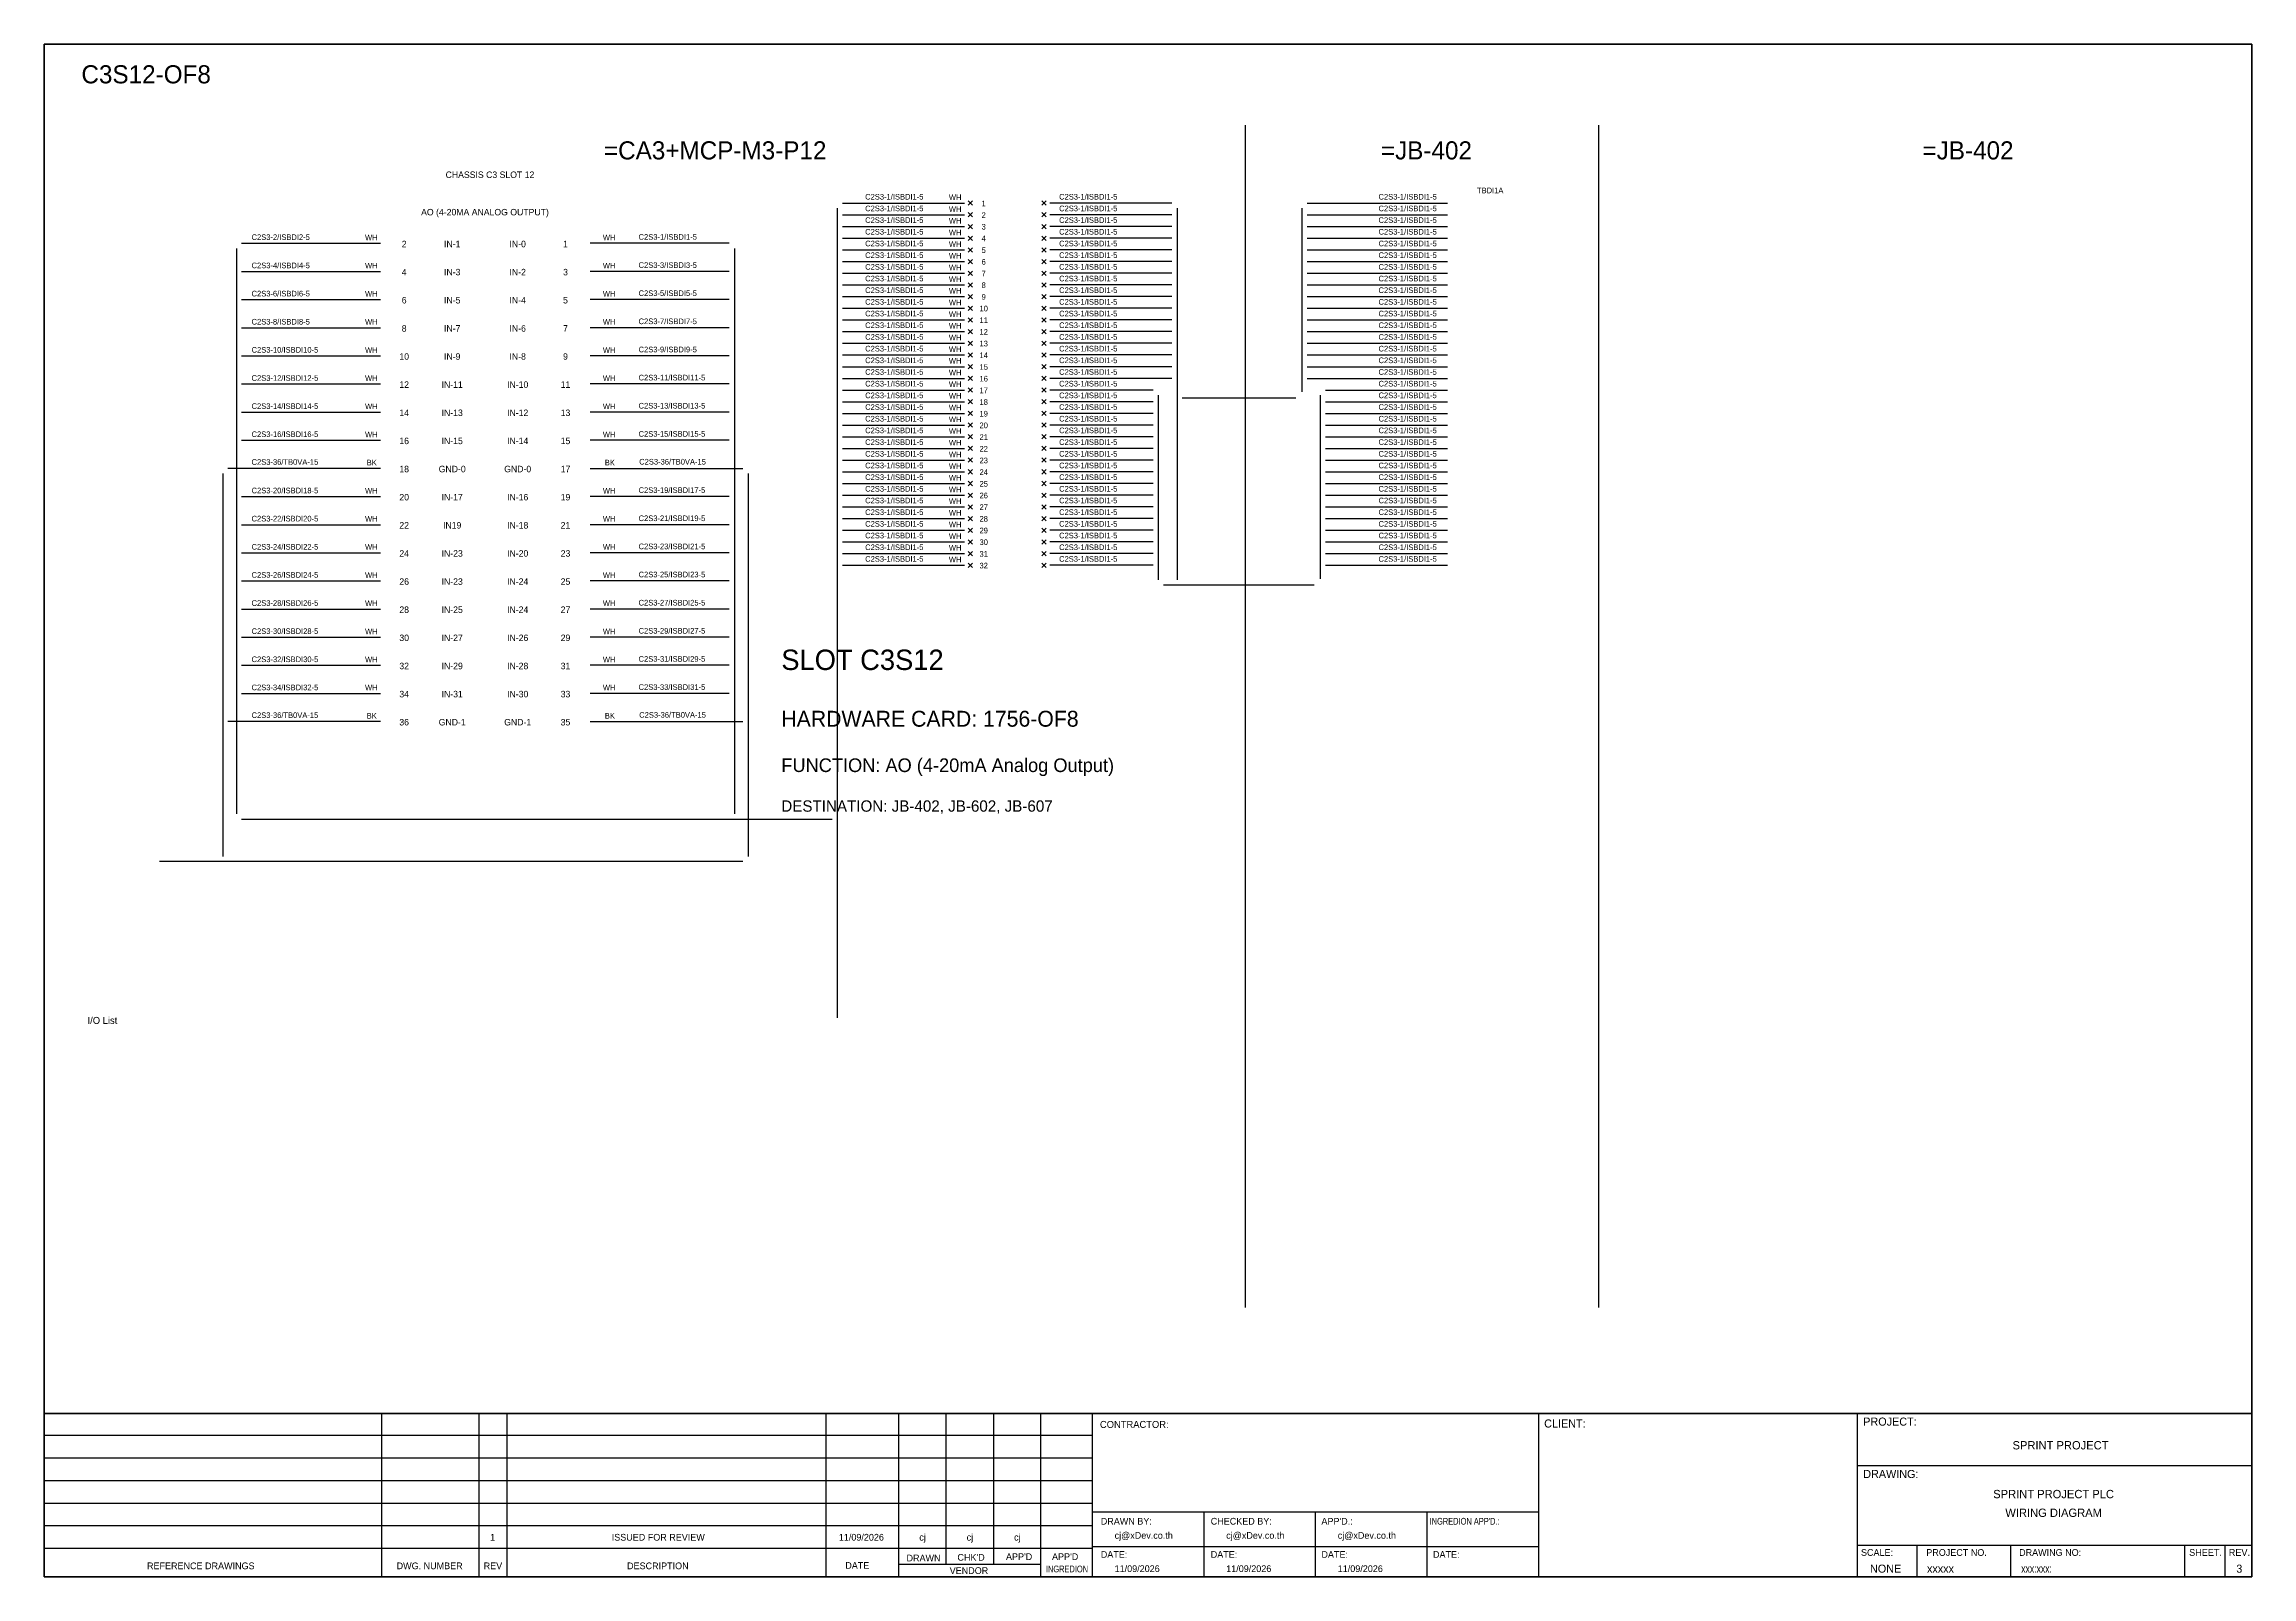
# Model space of a CAD drawing. Header units: metres. Extents: x 0 to 20667, y -39055 to 2704.
# Drawn here: x 0 to 3893, y -18025 to -15321 of the extents above; entities that cross this region are included whole.
import ezdxf
from ezdxf.enums import TextEntityAlignment as Align

# ---------------------------------------------------------------- set-up
doc = ezdxf.new("R2010")
doc.units = ezdxf.units.M

msp = doc.modelspace()

# ---------------------------------------------------------------- linework, layer by layer
at = {"color": 1, "ltscale": 25.4}
for p, q in [((1637.2, -15597.8), (1629.6, -15605.4)), ((1629.6, -15597.8), (1637.2, -15605.4)), ((1759.3, -15597.8), (1767, -15605.4)), ((1767, -15597.8), (1759.3, -15605.4)), ((1637.2, -15618.4), (1629.6, -15626)), ((1629.6, -15618.4), (1637.2, -15626)), ((1637.2, -15639), (1629.6, -15646.7)), ((1629.6, -15639), (1637.2, -15646.7)), ((1759.3, -15618.4), (1767, -15626)), ((1767, -15618.4), (1759.3, -15626)), ((1759.3, -15639), (1767, -15646.7)), ((1767, -15639), (1759.3, -15646.7)), ((1637.2, -15659.6), (1629.6, -15667.3)), ((1629.6, -15659.6), (1637.2, -15667.3)), ((1637.2, -15680.2), (1629.6, -15687.9)), ((1629.6, -15680.2), (1637.2, -15687.9)), ((1759.3, -15659.6), (1767, -15667.3)), ((1767, -15659.6), (1759.3, -15667.3)), ((1759.3, -15680.2), (1767, -15687.9)), ((1767, -15680.2), (1759.3, -15687.9)), ((1637.2, -15700.8), (1629.6, -15708.5)), ((1629.6, -15700.8), (1637.2, -15708.5)), ((1637.2, -15721.4), (1629.6, -15729.1)), ((1629.6, -15721.4), (1637.2, -15729.1)), ((1759.3, -15700.8), (1767, -15708.5)), ((1767, -15700.8), (1759.3, -15708.5)), ((1759.3, -15721.4), (1767, -15729.1)), ((1767, -15721.4), (1759.3, -15729.1)), ((1637.2, -15742), (1629.6, -15749.7)), ((1629.6, -15742), (1637.2, -15749.7)), ((1637.2, -15762.7), (1629.6, -15770.3)), ((1629.6, -15762.7), (1637.2, -15770.3)), ((1759.3, -15742), (1767, -15749.7)), ((1767, -15742), (1759.3, -15749.7)), ((1759.3, -15762.7), (1767, -15770.3)), ((1767, -15762.7), (1759.3, -15770.3)), ((1637.2, -15783.3), (1629.6, -15790.9)), ((1629.6, -15783.3), (1637.2, -15790.9)), ((1637.2, -15803.9), (1629.6, -15811.5)), ((1629.6, -15803.9), (1637.2, -15811.5)), ((1759.3, -15783.3), (1767, -15790.9)), ((1767, -15783.3), (1759.3, -15790.9)), ((1759.3, -15803.9), (1767, -15811.5)), ((1767, -15803.9), (1759.3, -15811.5)), ((1637.2, -15824.5), (1629.6, -15832.2)), ((1629.6, -15824.5), (1637.2, -15832.2)), ((1637.2, -15845.1), (1629.6, -15852.8)), ((1629.6, -15845.1), (1637.2, -15852.8)), ((1759.3, -15824.5), (1767, -15832.2)), ((1767, -15824.5), (1759.3, -15832.2)), ((1759.3, -15845.1), (1767, -15852.8)), ((1767, -15845.1), (1759.3, -15852.8)), ((1637.2, -15865.7), (1629.6, -15873.4)), ((1629.6, -15865.7), (1637.2, -15873.4)), ((1759.3, -15865.7), (1767, -15873.4)), ((1767, -15865.7), (1759.3, -15873.4)), ((1637.2, -15886.3), (1629.6, -15894)), ((1629.6, -15886.3), (1637.2, -15894)), ((1637.2, -15906.9), (1629.6, -15914.6)), ((1629.6, -15906.9), (1637.2, -15914.6)), ((1759.3, -15886.3), (1767, -15894)), ((1767, -15886.3), (1759.3, -15894)), ((1759.3, -15906.9), (1767, -15914.6)), ((1767, -15906.9), (1759.3, -15914.6)), ((1637.2, -15927.5), (1629.6, -15935.2)), ((1629.6, -15927.5), (1637.2, -15935.2)), ((1637.2, -15948.2), (1629.6, -15955.8)), ((1629.6, -15948.2), (1637.2, -15955.8)), ((1759.3, -15927.5), (1767, -15935.2)), ((1767, -15927.5), (1759.3, -15935.2)), ((1759.3, -15948.2), (1767, -15955.8)), ((1767, -15948.2), (1759.3, -15955.8)), ((1637.2, -15968.8), (1629.6, -15976.4)), ((1629.6, -15968.8), (1637.2, -15976.4)), ((1637.2, -15989.4), (1629.6, -15997.1)), ((1629.6, -15989.4), (1637.2, -15997.1)), ((1759.3, -15968.8), (1767, -15976.4)), ((1767, -15968.8), (1759.3, -15976.4)), ((1759.3, -15989.4), (1767, -15997.1)), ((1767, -15989.4), (1759.3, -15997.1)), ((1637.2, -16010), (1629.6, -16017.7)), ((1629.6, -16010), (1637.2, -16017.7)), ((1637.2, -16030.6), (1629.6, -16038.3)), ((1629.6, -16030.6), (1637.2, -16038.3)), ((1759.3, -16010), (1767, -16017.7)), ((1767, -16010), (1759.3, -16017.7)), ((1759.3, -16030.6), (1767, -16038.3)), ((1767, -16030.6), (1759.3, -16038.3)), ((1637.2, -16051.2), (1629.6, -16058.9)), ((1629.6, -16051.2), (1637.2, -16058.9)), ((1637.2, -16071.8), (1629.6, -16079.5)), ((1629.6, -16071.8), (1637.2, -16079.5)), ((1759.3, -16051.2), (1767, -16058.9)), ((1767, -16051.2), (1759.3, -16058.9)), ((1759.3, -16071.8), (1767, -16079.5)), ((1767, -16071.8), (1759.3, -16079.5)), ((1637.2, -16092.4), (1629.6, -16100.1)), ((1629.6, -16092.4), (1637.2, -16100.1)), ((1637.2, -16113.1), (1629.6, -16120.7)), ((1629.6, -16113.1), (1637.2, -16120.7)), ((1759.3, -16092.4), (1767, -16100.1)), ((1767, -16092.4), (1759.3, -16100.1)), ((1759.3, -16113.1), (1767, -16120.7)), ((1767, -16113.1), (1759.3, -16120.7)), ((1637.2, -16133.7), (1629.6, -16141.3)), ((1629.6, -16133.7), (1637.2, -16141.3)), ((1637.2, -16154.3), (1629.6, -16161.9)), ((1629.6, -16154.3), (1637.2, -16161.9)), ((1759.3, -16133.7), (1767, -16141.3)), ((1767, -16133.7), (1759.3, -16141.3)), ((1759.3, -16154.3), (1767, -16161.9)), ((1767, -16154.3), (1759.3, -16161.9)), ((1637.2, -16174.9), (1629.6, -16182.6)), ((1629.6, -16174.9), (1637.2, -16182.6)), ((1637.2, -16195.5), (1629.6, -16203.2)), ((1629.6, -16195.5), (1637.2, -16203.2)), ((1759.3, -16174.9), (1767, -16182.6)), ((1767, -16174.9), (1759.3, -16182.6)), ((1759.3, -16195.5), (1767, -16203.2)), ((1767, -16195.5), (1759.3, -16203.2)), ((1637.2, -16216.1), (1629.6, -16223.8)), ((1629.6, -16216.1), (1637.2, -16223.8)), ((1759.3, -16216.1), (1767, -16223.8)), ((1767, -16216.1), (1759.3, -16223.8)), ((1637.2, -16236.7), (1629.6, -16244.4)), ((1629.6, -16236.7), (1637.2, -16244.4)), ((1759.3, -16236.7), (1767, -16244.4)), ((1767, -16236.7), (1759.3, -16244.4))]:
    msp.add_line(p, q, dxfattribs=at)
at = {"color": 4}
for p, q in [((3302.3, -17969.2), (3302.3, -18025.3)), ((3467.6, -17969.2), (3467.6, -18025.3))]:
    msp.add_line(p, q, dxfattribs=at)
at = {"color": 4, "ltscale": 0.5}
for p, q in [((3774.7, -17969.2), (3774.7, -18025.3)), ((3774.7, -17969.2), (3774.7, -18025.3)), ((3845.9, -17969.2), (3845.9, -18025.3)), ((3845.9, -17969.2), (3845.9, -18025.3))]:
    msp.add_line(p, q, dxfattribs=at)
at = {"layer": 'GT_1', "color": 4}
for p, q in [((595.4, -18025.3), (595.4, -17737.1)), ((767.3, -18025.3), (767.3, -17737.1)), ((816.4, -18025.3), (816.4, -17737.1)), ((1379.1, -18025.3), (1379.1, -17737.1)), ((1507.4, -18025.3), (1507.4, -17737.1)), ((1591, -18003.5), (1591, -17737.1)), ((1674.5, -18003.5), (1674.5, -17737.1)), ((1757.8, -18025.3), (1757.8, -17737.1)), ((1848.8, -18025.3), (1848.8, -17737.1)), ((2635.8, -18025.3), (2635.8, -17737.1)), ((3198.1, -18025.3), (3198.1, -17737.1)), ((3198.1, -18025.3), (3198.1, -17737.1)), ((3198.1, -18025.3), (3198.1, -17737.1)), ((1848.8, -17776), (0, -17776)), ((1848.8, -17815.8), (0, -17815.8)), ((1848.8, -17855.7), (0, -17855.7)), ((1848.8, -17895.6), (0, -17895.6)), ((1848.8, -17935.5), (0, -17935.5)), ((2635.8, -17911), (1848.8, -17911)), ((2045.6, -18025.3), (2045.6, -17911)), ((2242.3, -18025.3), (2242.3, -17911)), ((2439.1, -18025.3), (2439.1, -17911)), ((1848.7, -17975.5), (0, -17975.5)), ((2635.8, -17972.4), (1848.8, -17972.4)), ((3198.1, -17969.2), (3893.3, -17969.2)), ((1757.8, -18003.5), (1507.4, -18003.5))]:
    msp.add_line(p, q, dxfattribs=at)
at = {"layer": 'HELPPOINT', "color": 4, "lineweight": 35}
for p, q in [((0, -18025.3), (0, -15321.1)), ((0, -15321.1), (3893.3, -15321.1)), ((0, -18025.3), (0, -15321.1)), ((0, -15321.1), (3893.3, -15321.1)), ((3893.3, -15321.1), (3893.3, -18025.3)), ((3893.3, -15321.1), (3893.3, -18025.3)), ((3893.3, -18025.3), (0, -18025.3)), ((3893.3, -18025.3), (0, -18025.3))]:
    msp.add_line(p, q, dxfattribs=at)
at = {"layer": 'HELPPOINT', "color": 4}
for p, q in [((3198.1, -17828.7), (3893.3, -17828.7)), ((3198.1, -17828.7), (3893.3, -17828.7)), ((3198.1, -17969.2), (3893.3, -17969.2))]:
    msp.add_line(p, q, dxfattribs=at)
at = {"layer": 'IE-WIRE', "color": 4, "ltscale": 25.4}
for p, q in [((1398.6, -15610.7), (1398.6, -17039.1)), ((1407.7, -15601.6), (1623.1, -15601.6)), ((1988.8, -15601.6), (1773.4, -15601.6)), ((1997.9, -15610.7), (1997.9, -16266.3)), ((2218, -15610.7), (2218, -15934.7)), ((2227.2, -15601.6), (2474.9, -15601.6)), ((2227.2, -15601.6), (2474.9, -15601.6)), ((1407.7, -15622.2), (1623.1, -15622.2)), ((1407.7, -15642.8), (1623.1, -15642.8)), ((1988.8, -15622.2), (1773.4, -15622.2)), ((1988.8, -15642.8), (1773.4, -15642.8)), ((2227.2, -15622.2), (2474.9, -15622.2)), ((2227.2, -15622.2), (2474.9, -15622.2)), ((2227.2, -15642.8), (2474.9, -15642.8)), ((2227.2, -15642.8), (2474.9, -15642.8)), ((339, -15681.7), (339, -16679.1)), ((348.1, -15672.5), (593.4, -15672.5)), ((1208.1, -15672.5), (962.9, -15672.5)), ((1217.3, -15681.7), (1217.3, -16679.1)), ((1407.7, -15663.4), (1623.1, -15663.4)), ((1407.7, -15684), (1623.1, -15684)), ((1988.8, -15663.4), (1773.4, -15663.4)), ((1988.8, -15684), (1773.4, -15684)), ((2227.2, -15663.4), (2474.9, -15663.4)), ((2227.2, -15663.4), (2474.9, -15663.4)), ((2227.2, -15684), (2474.9, -15684)), ((2227.2, -15684), (2474.9, -15684)), ((348.1, -15722.2), (593.4, -15722.2)), ((1208.1, -15722.2), (962.9, -15722.2)), ((1407.7, -15704.7), (1623.1, -15704.7)), ((1407.7, -15725.3), (1623.1, -15725.3)), ((1988.8, -15704.7), (1773.4, -15704.7)), ((1988.8, -15725.3), (1773.4, -15725.3)), ((2227.2, -15704.7), (2474.9, -15704.7)), ((2227.2, -15704.7), (2474.9, -15704.7)), ((2227.2, -15725.3), (2474.9, -15725.3)), ((2227.2, -15725.3), (2474.9, -15725.3)), ((1407.7, -15745.9), (1623.1, -15745.9)), ((1407.7, -15766.5), (1623.1, -15766.5)), ((1988.8, -15745.9), (1773.4, -15745.9)), ((1988.8, -15766.5), (1773.4, -15766.5)), ((2227.2, -15745.9), (2474.9, -15745.9)), ((2227.2, -15745.9), (2474.9, -15745.9)), ((2227.2, -15766.5), (2474.9, -15766.5)), ((2227.2, -15766.5), (2474.9, -15766.5)), ((348.1, -15771.8), (593.4, -15771.8)), ((1208.1, -15771.8), (962.9, -15771.8)), ((1407.7, -15787.1), (1623.1, -15787.1)), ((1988.8, -15787.1), (1773.4, -15787.1)), ((2227.2, -15787.1), (2474.9, -15787.1)), ((2227.2, -15787.1), (2474.9, -15787.1)), ((348.1, -15821.4), (593.4, -15821.4)), ((1208.1, -15821.4), (962.9, -15821.4)), ((1407.7, -15807.7), (1623.1, -15807.7)), ((1407.7, -15828.3), (1623.1, -15828.3)), ((1988.8, -15807.7), (1773.4, -15807.7)), ((1988.8, -15828.3), (1773.4, -15828.3)), ((2227.2, -15807.7), (2474.9, -15807.7)), ((2227.2, -15807.7), (2474.9, -15807.7)), ((2227.2, -15828.3), (2474.9, -15828.3)), ((2227.2, -15828.3), (2474.9, -15828.3)), ((348.1, -15871.1), (593.4, -15871.1)), ((1208.1, -15871.1), (962.9, -15871.1)), ((1407.7, -15848.9), (1623.1, -15848.9)), ((1407.7, -15869.5), (1623.1, -15869.5)), ((1988.8, -15848.9), (1773.4, -15848.9)), ((1988.8, -15869.5), (1773.4, -15869.5)), ((2227.2, -15848.9), (2474.9, -15848.9)), ((2227.2, -15848.9), (2474.9, -15848.9)), ((2227.2, -15869.5), (2474.9, -15869.5)), ((2227.2, -15869.5), (2474.9, -15869.5)), ((348.1, -15920.7), (593.4, -15920.7)), ((1208.1, -15920.7), (962.9, -15920.7)), ((1407.7, -15890.2), (1623.1, -15890.2)), ((1407.7, -15910.8), (1623.1, -15910.8)), ((1988.8, -15890.2), (1773.4, -15890.2)), ((1988.8, -15910.8), (1773.4, -15910.8)), ((2227.2, -15890.2), (2474.9, -15890.2)), ((2227.2, -15890.2), (2474.9, -15890.2)), ((2227.2, -15910.8), (2474.9, -15910.8)), ((2227.2, -15910.8), (2474.9, -15910.8)), ((1407.7, -15931.4), (1623.1, -15931.4)), ((1407.7, -15952), (1623.1, -15952)), ((1955.7, -15931.4), (1773.4, -15931.4)), ((1955.7, -15952), (1773.4, -15952)), ((1964.8, -15940.5), (1964.8, -16266.3)), ((2250.4, -15940.5), (2250.4, -16264.5)), ((2259.5, -15931.4), (2474.9, -15931.4)), ((2259.5, -15931.4), (2474.9, -15931.4)), ((2259.5, -15952), (2474.9, -15952)), ((2259.5, -15952), (2474.9, -15952)), ((348.1, -15970.3), (593.4, -15970.3)), ((1208.1, -15970.3), (962.9, -15970.3)), ((1407.7, -15972.6), (1623.1, -15972.6)), ((1407.7, -15993.2), (1623.1, -15993.2)), ((1955.7, -15972.6), (1773.4, -15972.6)), ((1955.7, -15993.2), (1773.4, -15993.2)), ((2259.5, -15972.6), (2474.9, -15972.6)), ((2259.5, -15972.6), (2474.9, -15972.6)), ((2259.5, -15993.2), (2474.9, -15993.2)), ((2259.5, -15993.2), (2474.9, -15993.2)), ((348.1, -16020), (593.4, -16020)), ((1208.1, -16020), (962.9, -16020)), ((1407.7, -16013.8), (1623.1, -16013.8)), ((1407.7, -16034.4), (1623.1, -16034.4)), ((1955.7, -16013.8), (1773.4, -16013.8)), ((1955.7, -16034.4), (1773.4, -16034.4)), ((2259.5, -16013.8), (2474.9, -16013.8)), ((2259.5, -16013.8), (2474.9, -16013.8)), ((2259.5, -16034.4), (2474.9, -16034.4)), ((2259.5, -16034.4), (2474.9, -16034.4)), ((1407.7, -16055.1), (1623.1, -16055.1)), ((1407.7, -16075.7), (1623.1, -16075.7)), ((1955.7, -16055.1), (1773.4, -16055.1)), ((1955.7, -16075.7), (1773.4, -16075.7)), ((2259.5, -16055.1), (2474.9, -16055.1)), ((2259.5, -16055.1), (2474.9, -16055.1)), ((2259.5, -16075.7), (2474.9, -16075.7)), ((2259.5, -16075.7), (2474.9, -16075.7)), ((1407.7, -16096.3), (1623.1, -16096.3)), ((1407.7, -16116.9), (1623.1, -16116.9)), ((1955.7, -16096.3), (1773.4, -16096.3)), ((1955.7, -16116.9), (1773.4, -16116.9)), ((2259.5, -16096.3), (2474.9, -16096.3)), ((2259.5, -16096.3), (2474.9, -16096.3)), ((2259.5, -16116.9), (2474.9, -16116.9)), ((2259.5, -16116.9), (2474.9, -16116.9)), ((348.1, -16119.2), (593.4, -16119.2)), ((1208.1, -16119.2), (962.9, -16119.2)), ((1407.7, -16137.5), (1623.1, -16137.5)), ((1955.7, -16137.5), (1773.4, -16137.5)), ((2259.5, -16137.5), (2474.9, -16137.5)), ((2259.5, -16137.5), (2474.9, -16137.5)), ((348.1, -16168.9), (593.4, -16168.9)), ((1208.1, -16168.9), (962.9, -16168.9)), ((1407.7, -16158.1), (1623.1, -16158.1)), ((1407.7, -16178.7), (1623.1, -16178.7)), ((1955.7, -16158.1), (1773.4, -16158.1)), ((1955.7, -16178.7), (1773.4, -16178.7)), ((2259.5, -16158.1), (2474.9, -16158.1)), ((2259.5, -16158.1), (2474.9, -16158.1)), ((2259.5, -16178.7), (2474.9, -16178.7)), ((2259.5, -16178.7), (2474.9, -16178.7)), ((348.1, -16218.5), (593.4, -16218.5)), ((1208.1, -16218.5), (962.9, -16218.5)), ((1407.7, -16199.3), (1623.1, -16199.3)), ((1407.7, -16219.9), (1623.1, -16219.9)), ((1955.7, -16199.3), (1773.4, -16199.3)), ((1955.7, -16219.9), (1773.4, -16219.9)), ((2259.5, -16199.3), (2474.9, -16199.3)), ((2259.5, -16199.3), (2474.9, -16199.3)), ((2259.5, -16219.9), (2474.9, -16219.9)), ((2259.5, -16219.9), (2474.9, -16219.9)), ((348.1, -16268.1), (593.4, -16268.1)), ((1208.1, -16268.1), (962.9, -16268.1)), ((1407.7, -16240.6), (1623.1, -16240.6)), ((1955.7, -16240.6), (1773.4, -16240.6)), ((2259.5, -16240.6), (2474.9, -16240.6)), ((2259.5, -16240.6), (2474.9, -16240.6)), ((348.1, -16317.8), (593.4, -16317.8)), ((1208.1, -16317.8), (962.9, -16317.8)), ((348.1, -16367.4), (593.4, -16367.4)), ((1208.1, -16367.4), (962.9, -16367.4)), ((348.1, -16417), (593.4, -16417)), ((1208.1, -16417), (962.9, -16417)), ((348.1, -16466.7), (593.4, -16466.7)), ((1208.1, -16466.7), (962.9, -16466.7))]:
    msp.add_line(p, q, dxfattribs=at)
at = {"layer": 'IE-WIRE', "color": 4}
for p, q in [((2006.9, -15945.4), (2207.3, -15945.4)), ((1973.8, -16275.2), (2239.6, -16275.2)), ((348.1, -16688.3), (1389.4, -16688.3))]:
    msp.add_line(p, q, dxfattribs=at)
at = {"layer": 'IE-WIRE', "color": 7, "ltscale": 25.4}
for p, q in [((314.9, -16078.7), (314.9, -16754.4)), ((593.4, -16069.6), (324, -16069.6)), ((962.9, -16069.6), (1232.3, -16069.6)), ((1241.4, -16078.7), (1241.4, -16754.4)), ((593.4, -16516.3), (324, -16516.3)), ((962.9, -16516.3), (1232.3, -16516.3)), ((1232.4, -16763.3), (203.4, -16763.3))]:
    msp.add_line(p, q, dxfattribs=at)
at = {"layer": 'MEMBER', "color": 4, "lineweight": 35}
msp.add_line((0, -17737.1), (3893.3, -17737.1), dxfattribs=at)
msp.add_line((0, -17737.1), (3893.3, -17737.1), dxfattribs=at)
at = {"layer": 'MEMBER', "color": 4}
for p, q in [((3198.1, -17828.7), (3893.3, -17828.7)), ((3198.1, -17828.7), (3893.3, -17828.7)), ((3198.1, -17969.2), (3893.3, -17969.2)), ((3198.1, -17969.2), (3893.3, -17969.2))]:
    msp.add_line(p, q, dxfattribs=at)
at = {"layer": 'x01001-FrameArea'}
for p, q in [((2118.2, -15463.8), (2118.2, -17550.3)), ((2741.3, -15463.8), (2741.3, -17550.3))]:
    msp.add_line(p, q, dxfattribs=at)

# ---------------------------------------------------------------- texts
at = {"color": 2}
for s, height, p in [('C3S12-OF8', 32, (65.7, -15390.3)), ('SLOT C3S12', 36, (1300, -16425.3))]:
    msp.add_text(s, height=height, dxfattribs=at).set_placement(p)
for s, height, p in [('=CA3+MCP-M3-P12', 32, (1183.4, -15508.5)), ('=JB-402', 32, (2437.7, -15508.5)), ('=JB-402', 32, (3392.8, -15508.5)), ('CHASSIS C3 SLOT 12', 11.441, (786.2, -15551.5)), ('AO (4-20MA ANALOG OUTPUT)', 11.441, (777.4, -15617.5)), ('2', 11.4, (634.9, -15673.7)), ('IN-1', 11.44, (719.6, -15673.7)), ('IN-0', 11.44, (835.1, -15673.7)), ('1', 11.4, (919.4, -15673.7)), ('4', 11.4, (634.9, -15723.3)), ('IN-3', 11.44, (719.6, -15723.3)), ('IN-2', 11.44, (835.1, -15723.3)), ('3', 11.4, (919.4, -15723.3)), ('6', 11.4, (634.9, -15772.9)), ('IN-5', 11.44, (719.6, -15772.9)), ('IN-4', 11.44, (835.1, -15772.9)), ('5', 11.4, (919.4, -15772.9)), ('8', 11.4, (634.9, -15822.6)), ('IN-7', 11.44, (719.6, -15822.6)), ('IN-6', 11.44, (835.1, -15822.6)), ('7', 11.4, (919.4, -15822.6)), ('10', 11.44, (634.9, -15872.2)), ('IN-9', 11.44, (719.6, -15872.2)), ('IN-8', 11.44, (835.1, -15872.2)), ('9', 11.4, (919.4, -15872.2)), ('12', 11.44, (634.9, -15921.8)), ('IN-11', 11.44, (719.6, -15921.8)), ('IN-10', 11.44, (835.1, -15921.8)), ('11', 11.44, (919.4, -15921.8)), ('14', 11.44, (634.9, -15971.5)), ('IN-13', 11.44, (719.6, -15971.5)), ('IN-12', 11.44, (835.1, -15971.5)), ('13', 11.44, (919.4, -15971.5)), ('16', 11.44, (634.9, -16021.1)), ('IN-15', 11.44, (719.6, -16021.1)), ('IN-14', 11.44, (835.1, -16021.1)), ('15', 11.44, (919.4, -16021.1)), ('18', 11.44, (634.9, -16070.7)), ('GND-0', 11.44, (719.6, -16070.7)), ('GND-0', 11.44, (835.1, -16070.7)), ('17', 11.44, (919.4, -16070.7)), ('20', 11.44, (634.9, -16120.4)), ('IN-17', 11.44, (719.6, -16120.4)), ('IN-16', 11.44, (835.1, -16120.4)), ('19', 11.44, (919.4, -16120.4)), ('22', 11.44, (634.9, -16170)), ('IN19', 11.44, (719.6, -16170)), ('IN-18', 11.44, (835.1, -16170)), ('21', 11.44, (919.4, -16170)), ('24', 11.44, (634.9, -16219.6)), ('IN-23', 11.44, (719.6, -16219.6)), ('IN-20', 11.44, (835.1, -16219.6)), ('23', 11.44, (919.4, -16219.6)), ('26', 11.44, (634.9, -16269.3)), ('IN-23', 11.44, (719.6, -16269.3)), ('IN-24', 11.44, (835.1, -16269.3)), ('25', 11.44, (919.4, -16269.3)), ('28', 11.44, (634.9, -16318.9)), ('IN-25', 11.44, (719.6, -16318.9)), ('IN-24', 11.44, (835.1, -16318.9)), ('27', 11.44, (919.4, -16318.9)), ('30', 11.44, (634.9, -16368.5)), ('IN-27', 11.44, (719.6, -16368.5)), ('IN-26', 11.44, (835.1, -16368.5)), ('29', 11.44, (919.4, -16368.5)), ('32', 11.44, (634.9, -16418.2)), ('IN-29', 11.44, (719.6, -16418.2)), ('IN-28', 11.44, (835.1, -16418.2)), ('31', 11.44, (919.4, -16418.2)), ('34', 11.44, (634.9, -16467.8)), ('IN-31', 11.44, (719.6, -16467.8)), ('IN-30', 11.44, (835.1, -16467.8)), ('33', 11.44, (919.4, -16467.8)), ('36', 11.44, (634.9, -16517.4)), ('GND-1', 11.44, (719.6, -16517.4)), ('GND-1', 11.44, (835.1, -16517.4)), ('35', 11.44, (919.4, -16517.4))]:
    msp.add_text(s, height=height, dxfattribs=at).set_placement(p, align=Align.MIDDLE_CENTER)
at = {"color": 4}
for s, height, p in [('C2S3-1/ISBDI1-5', 9.949, (1447.9, -15595.3)), ('C2S3-1/ISBDI1-5', 9.949, (1447.9, -15615.9)), ('WH', 9.95, (1595.5, -15596.3)), ('WH', 9.95, (1595.5, -15617)), ('C2S3-1/ISBDI1-5', 9.949, (1789.9, -15595.3)), ('C2S3-1/ISBDI1-5', 9.949, (1789.9, -15615.9)), ('C2S3-1/ISBDI1-5', 9.949, (2353.2, -15595.3)), ('C2S3-1/ISBDI1-5', 9.949, (2353.2, -15615.9)), ('C2S3-1/ISBDI1-5', 9.949, (1447.9, -15636.5)), ('C2S3-1/ISBDI1-5', 9.949, (1447.9, -15657.1)), ('WH', 9.95, (1595.5, -15637.6)), ('WH', 9.95, (1595.5, -15658.2)), ('C2S3-1/ISBDI1-5', 9.949, (1789.9, -15636.5)), ('C2S3-1/ISBDI1-5', 9.949, (1789.9, -15657.1)), ('C2S3-1/ISBDI1-5', 9.949, (2353.2, -15636.5)), ('C2S3-1/ISBDI1-5', 9.949, (2353.2, -15657.1)), ('C2S3-2/ISBDI2-5', 9.949, (365.8, -15666.6)), ('WH', 9.95, (565.9, -15667.3)), ('WH', 9.95, (985.3, -15667.3)), ('C2S3-1/ISBDI1-5', 9.949, (1048.3, -15666.2)), ('C2S3-1/ISBDI1-5', 9.949, (1447.9, -15677.8)), ('C2S3-1/ISBDI1-5', 9.949, (1447.9, -15698.4)), ('WH', 9.95, (1595.5, -15678.8)), ('WH', 9.95, (1595.5, -15699.4)), ('C2S3-1/ISBDI1-5', 9.949, (1789.9, -15677.8)), ('C2S3-1/ISBDI1-5', 9.949, (1789.9, -15698.4)), ('C2S3-1/ISBDI1-5', 9.949, (2353.2, -15677.8)), ('C2S3-1/ISBDI1-5', 9.949, (2353.2, -15698.4)), ('C2S3-4/ISBDI4-5', 9.949, (365.8, -15716.5)), ('WH', 9.95, (565.9, -15716.9)), ('WH', 9.95, (985.3, -15716.9)), ('C2S3-3/ISBDI3-5', 9.949, (1048.3, -15715.9)), ('C2S3-1/ISBDI1-5', 9.949, (1447.9, -15719)), ('WH', 9.95, (1595.5, -15720)), ('C2S3-1/ISBDI1-5', 9.949, (1789.9, -15719)), ('C2S3-1/ISBDI1-5', 9.949, (2353.2, -15719)), ('C2S3-6/ISBDI6-5', 9.949, (365.8, -15766.2)), ('WH', 9.95, (565.9, -15766.5)), ('WH', 9.95, (985.3, -15766.5)), ('C2S3-5/ISBDI5-5', 9.949, (1048.3, -15765.5)), ('C2S3-1/ISBDI1-5', 9.949, (1447.9, -15739.6)), ('C2S3-1/ISBDI1-5', 9.949, (1447.9, -15760.2)), ('WH', 9.95, (1595.5, -15740.6)), ('WH', 9.95, (1595.5, -15761.2)), ('C2S3-1/ISBDI1-5', 9.949, (1789.9, -15739.6)), ('C2S3-1/ISBDI1-5', 9.949, (1789.9, -15760.2)), ('C2S3-1/ISBDI1-5', 9.949, (2353.2, -15739.6)), ('C2S3-1/ISBDI1-5', 9.949, (2353.2, -15760.2)), ('C2S3-8/ISBDI8-5', 9.949, (365.8, -15815.8)), ('WH', 9.95, (565.9, -15816.2)), ('WH', 9.95, (985.3, -15816.2)), ('C2S3-7/ISBDI7-5', 9.949, (1048.3, -15815.1)), ('C2S3-1/ISBDI1-5', 9.949, (1447.9, -15780.8)), ('C2S3-1/ISBDI1-5', 9.949, (1447.9, -15801.4)), ('WH', 9.95, (1595.5, -15781.8)), ('WH', 9.95, (1595.5, -15802.5)), ('C2S3-1/ISBDI1-5', 9.949, (1789.9, -15780.8)), ('C2S3-1/ISBDI1-5', 9.949, (1789.9, -15801.4)), ('C2S3-1/ISBDI1-5', 9.949, (2353.2, -15780.8)), ('C2S3-1/ISBDI1-5', 9.949, (2353.2, -15801.4)), ('C2S3-1/ISBDI1-5', 9.949, (1447.9, -15822)), ('C2S3-1/ISBDI1-5', 9.949, (1447.9, -15842.6)), ('WH', 9.95, (1595.5, -15823.1)), ('WH', 9.95, (1595.5, -15843.7)), ('C2S3-1/ISBDI1-5', 9.949, (1789.9, -15822)), ('C2S3-1/ISBDI1-5', 9.949, (1789.9, -15842.6)), ('C2S3-1/ISBDI1-5', 9.949, (2353.2, -15822)), ('C2S3-1/ISBDI1-5', 9.949, (2353.2, -15842.6)), ('C2S3-10/ISBDI10-5', 9.949, (365.8, -15865.4)), ('WH', 9.95, (565.9, -15865.8)), ('WH', 9.95, (985.3, -15865.8)), ('C2S3-9/ISBDI9-5', 9.949, (1048.3, -15864.8)), ('C2S3-1/ISBDI1-5', 9.949, (1447.9, -15863.3)), ('C2S3-1/ISBDI1-5', 9.949, (1447.9, -15883.9)), ('WH', 9.95, (1595.5, -15864.3)), ('WH', 9.95, (1595.5, -15884.9)), ('C2S3-1/ISBDI1-5', 9.949, (1789.9, -15863.3)), ('C2S3-1/ISBDI1-5', 9.949, (1789.9, -15883.9)), ('C2S3-1/ISBDI1-5', 9.949, (2353.2, -15863.3)), ('C2S3-1/ISBDI1-5', 9.949, (2353.2, -15883.9)), ('C2S3-12/ISBDI12-5', 9.949, (365.8, -15915.1)), ('WH', 9.95, (565.9, -15915.4)), ('WH', 9.95, (985.3, -15915.4)), ('C2S3-11/ISBDI11-5', 9.949, (1048.3, -15914.4)), ('C2S3-1/ISBDI1-5', 9.949, (1447.9, -15904.5)), ('C2S3-1/ISBDI1-5', 9.949, (1447.9, -15925.1)), ('WH', 9.95, (1595.5, -15905.5)), ('WH', 9.95, (1595.5, -15926.1)), ('C2S3-1/ISBDI1-5', 9.949, (1789.9, -15904.5)), ('C2S3-1/ISBDI1-5', 9.949, (1789.9, -15925.1)), ('C2S3-1/ISBDI1-5', 9.949, (2353.2, -15904.5)), ('C2S3-1/ISBDI1-5', 9.949, (2353.2, -15925.1)), ('C2S3-14/ISBDI14-5', 9.949, (365.8, -15964.7)), ('WH', 9.95, (565.9, -15965.1)), ('WH', 9.95, (985.3, -15965.1)), ('C2S3-13/ISBDI13-5', 9.949, (1048.3, -15964)), ('C2S3-1/ISBDI1-5', 9.949, (1447.9, -15945.7)), ('C2S3-1/ISBDI1-5', 9.949, (1447.9, -15966.3)), ('WH', 9.95, (1595.5, -15946.7)), ('WH', 9.95, (1595.5, -15967.4)), ('C2S3-1/ISBDI1-5', 9.949, (1789.9, -15945.7)), ('C2S3-1/ISBDI1-5', 9.949, (1789.9, -15966.3)), ('C2S3-1/ISBDI1-5', 9.949, (2353.2, -15945.7)), ('C2S3-1/ISBDI1-5', 9.949, (2353.2, -15966.3)), ('C2S3-1/ISBDI1-5', 9.949, (1447.9, -15986.9)), ('C2S3-1/ISBDI1-5', 9.949, (1447.9, -16007.5)), ('WH', 9.95, (1595.5, -15988)), ('WH', 9.95, (1595.5, -16008.6)), ('C2S3-1/ISBDI1-5', 9.949, (1789.9, -15986.9)), ('C2S3-1/ISBDI1-5', 9.949, (1789.9, -16007.5)), ('C2S3-1/ISBDI1-5', 9.949, (2353.2, -15986.9)), ('C2S3-1/ISBDI1-5', 9.949, (2353.2, -16007.5)), ('C2S3-16/ISBDI16-5', 9.949, (365.8, -16014.3)), ('WH', 9.95, (565.9, -16014.7)), ('WH', 9.95, (985.3, -16014.7)), ('C2S3-15/ISBDI15-5', 9.949, (1048.3, -16013.7)), ('C2S3-1/ISBDI1-5', 9.949, (1447.9, -16028.2)), ('C2S3-1/ISBDI1-5', 9.949, (1447.9, -16048.8)), ('WH', 9.95, (1595.5, -16029.2)), ('WH', 9.95, (1595.5, -16049.8)), ('C2S3-1/ISBDI1-5', 9.949, (1789.9, -16028.2)), ('C2S3-1/ISBDI1-5', 9.949, (1789.9, -16048.8)), ('C2S3-1/ISBDI1-5', 9.949, (2353.2, -16028.2)), ('C2S3-1/ISBDI1-5', 9.949, (2353.2, -16048.8)), ('C2S3-1/ISBDI1-5', 9.949, (1447.9, -16069.4)), ('WH', 9.95, (1595.5, -16070.4)), ('C2S3-1/ISBDI1-5', 9.949, (1789.9, -16069.4)), ('C2S3-1/ISBDI1-5', 9.949, (2353.2, -16069.4)), ('C2S3-20/ISBDI18-5', 9.949, (365.8, -16113.6)), ('WH', 9.95, (565.9, -16114)), ('WH', 9.95, (985.3, -16114)), ('C2S3-19/ISBDI17-5', 9.949, (1048.3, -16112.9)), ('C2S3-1/ISBDI1-5', 9.949, (1447.9, -16090)), ('C2S3-1/ISBDI1-5', 9.949, (1447.9, -16110.6)), ('WH', 9.95, (1595.5, -16091)), ('WH', 9.95, (1595.5, -16111.6)), ('C2S3-1/ISBDI1-5', 9.949, (1789.9, -16090)), ('C2S3-1/ISBDI1-5', 9.949, (1789.9, -16110.6)), ('C2S3-1/ISBDI1-5', 9.949, (2353.2, -16090)), ('C2S3-1/ISBDI1-5', 9.949, (2353.2, -16110.6)), ('C2S3-22/ISBDI20-5', 9.949, (365.8, -16163.2)), ('WH', 9.95, (565.9, -16163.6)), ('WH', 9.95, (985.3, -16163.6)), ('C2S3-21/ISBDI19-5', 9.949, (1048.3, -16162.6)), ('C2S3-1/ISBDI1-5', 9.949, (1447.9, -16131.2)), ('C2S3-1/ISBDI1-5', 9.949, (1447.9, -16151.8)), ('WH', 9.95, (1595.5, -16132.2)), ('WH', 9.95, (1595.5, -16152.9)), ('C2S3-1/ISBDI1-5', 9.949, (1789.9, -16131.2)), ('C2S3-1/ISBDI1-5', 9.949, (1789.9, -16151.8)), ('C2S3-1/ISBDI1-5', 9.949, (2353.2, -16131.2)), ('C2S3-1/ISBDI1-5', 9.949, (2353.2, -16151.8)), ('C2S3-1/ISBDI1-5', 9.949, (1447.9, -16172.4)), ('C2S3-1/ISBDI1-5', 9.949, (1447.9, -16193)), ('WH', 9.95, (1595.5, -16173.5)), ('WH', 9.95, (1595.5, -16194.1)), ('C2S3-1/ISBDI1-5', 9.949, (1789.9, -16172.4)), ('C2S3-1/ISBDI1-5', 9.949, (1789.9, -16193)), ('C2S3-1/ISBDI1-5', 9.949, (2353.2, -16172.4)), ('C2S3-1/ISBDI1-5', 9.949, (2353.2, -16193)), ('C2S3-24/ISBDI22-5', 9.949, (365.8, -16212.9)), ('WH', 9.95, (565.9, -16213.2)), ('WH', 9.95, (985.3, -16213.2)), ('C2S3-23/ISBDI21-5', 9.949, (1048.3, -16212.2)), ('C2S3-1/ISBDI1-5', 9.949, (1447.9, -16213.7)), ('C2S3-1/ISBDI1-5', 9.949, (1447.9, -16234.3)), ('WH', 9.95, (1595.5, -16214.7)), ('WH', 9.95, (1595.5, -16235.3)), ('C2S3-1/ISBDI1-5', 9.949, (1789.9, -16213.7)), ('C2S3-1/ISBDI1-5', 9.949, (1789.9, -16234.3)), ('C2S3-1/ISBDI1-5', 9.949, (2353.2, -16213.7)), ('C2S3-1/ISBDI1-5', 9.949, (2353.2, -16234.3)), ('C2S3-26/ISBDI24-5', 9.949, (365.8, -16262.5)), ('WH', 9.95, (565.9, -16262.9)), ('WH', 9.95, (985.3, -16262.9)), ('C2S3-25/ISBDI23-5', 9.949, (1048.3, -16261.8)), ('C2S3-28/ISBDI26-5', 9.949, (365.8, -16312.1)), ('WH', 9.95, (565.9, -16312.5)), ('WH', 9.95, (985.3, -16312.5)), ('C2S3-27/ISBDI25-5', 9.949, (1048.3, -16311.5)), ('C2S3-30/ISBDI28-5', 9.949, (365.8, -16361.8)), ('C2S3-29/ISBDI27-5', 9.949, (1048.3, -16361.1)), ('WH', 9.95, (565.9, -16362.1)), ('WH', 9.95, (985.3, -16362.1)), ('C2S3-32/ISBDI30-5', 9.949, (365.8, -16411.4)), ('WH', 9.95, (565.9, -16411.8)), ('WH', 9.95, (985.3, -16411.8)), ('C2S3-31/ISBDI29-5', 9.949, (1048.3, -16410.7)), ('C2S3-34/ISBDI32-5', 9.949, (365.8, -16461)), ('WH', 9.95, (565.9, -16461.4)), ('WH', 9.95, (985.3, -16461.4)), ('C2S3-33/ISBDI31-5', 9.949, (1048.3, -16460.4))]:
    msp.add_text(s, height=height, dxfattribs=at).set_placement(p)
msp.add_text('TBDI1A', height=9.95, dxfattribs=at).set_placement((2550.1, -15579.2), align=Align.MIDDLE_CENTER)
at = {"color": 7}
for s, height, p in [('C2S3-36/TB0VA-15', 9.949, (365.8, -16063.3)), ('BK', 9.95, (568.9, -16064.3)), ('BK', 9.95, (988.8, -16064.3)), ('C2S3-36/TB0VA-15', 9.949, (1049.4, -16062.8)), ('C2S3-36/TB0VA-15', 9.949, (365.8, -16510)), ('BK', 9.95, (568.9, -16511)), ('BK', 9.95, (988.8, -16511)), ('C2S3-36/TB0VA-15', 9.949, (1049.4, -16509.5)), ('FUNCTION: AO (4-20mA Analog Output)', 24, (1300, -16605.3))]:
    msp.add_text(s, height=height, dxfattribs=at).set_placement(p)
at = {"color": 3}
msp.add_text('HARDWARE CARD: 1756-OF8', height=28, dxfattribs=at).set_placement((1300, -16525.3))
at = {"color": 8}
msp.add_text('DESTINATION: JB-402, JB-602, JB-607', height=20, dxfattribs=at).set_placement((1300, -16675.3))
at = {"color": 4, "ltscale": 100}
for s, p in [('SPRINT PROJECT', (3555.9, -17793.1)), ('SPRINT PROJECT PLC', (3543.7, -17879.2)), ('WIRING DIAGRAM', (3543.7, -17912.2))]:
    msp.add_text(s, height=14.693, dxfattribs=at).set_placement(p, align=Align.MIDDLE_CENTER)
at = {"layer": 'GT_1', "color": 4}
for s, p in [('CLIENT:', (2645.3, -17761.8)), ('PROJECT:', (3208, -17758.5)), ('DRAWING:', (3208, -17850.9))]:
    msp.add_text(s, height=14.25, dxfattribs=at).set_placement(p)
at = {"layer": 'MEMBER', "color": 4, "ltscale": 0.8}
for s, height, p in [('I/O List', 12.35, (76.6, -17049.7)), ('CONTRACTOR:', 12.35, (1861.9, -17762.5)), ('DRAWN BY:', 11.88, (1863.4, -17933.1)), ('cj@xDev.co.th', 11.875, (1887.8, -17958.1)), ('CHECKED BY:', 11.875, (2057.3, -17933.1)), ('cj@xDev.co.th', 11.875, (2084.6, -17958.1)), ("APP'D.:", 11.88, (2252.5, -17933.1)), ('cj@xDev.co.th', 11.875, (2281.3, -17958.1)), ('DRAWN', 11.88, (1520.8, -17998)), ("CHK'D", 11.88, (1610.6, -17996.8)), ("APP'D", 11.88, (1696.2, -17995.6)), ("APP'D", 11.88, (1777.4, -17995.6)), ('DATE:', 11.88, (1863.4, -17991.7)), ('DATE:', 11.88, (2057.3, -17991.7)), ('DATE:', 11.88, (2252.5, -17991.7)), ('DATE:', 11.88, (2449.3, -17991.7)), ('SCALE:', 11.88, (3204, -17988.2)), ('PROJECT NO.', 11.875, (3319.2, -17988.2)), ('DRAWING NO:', 11.875, (3482.9, -17988.2)), ('SHEET.', 12, (3782.7, -17988.2)), ('REV.', 12, (3852.6, -17988.2)), ('REFERENCE DRAWINGS', 11.875, (181.4, -18011.8)), ('DWG. NUMBER', 11.875, (621.6, -18011.8)), ('REV', 11.88, (775.1, -18011.8)), ('DESCRIPTION', 11.875, (1028, -18011.8)), ('DATE', 11.88, (1412.8, -18011.1)), ('VENDOR', 11.88, (1596.9, -18020.2)), ('11/09/2026', 11.88, (1887.8, -18016.8)), ('11/09/2026', 11.88, (2084.6, -18016.8)), ('11/09/2026', 11.88, (2281.3, -18016.8)), ('NONE', 14.23, (3220, -18017.9)), ('xxxxx', 14.23, (3320.4, -18017.9))]:
    msp.add_text(s, height=height, dxfattribs=at).set_placement(p)
at = {"layer": 'MEMBER', "color": 4, "ltscale": 0.8, "width": 0.8}
for s, height, p in [("INGREDION APP'D.:", 11.875, (2443.3, -17933.1)), ('INGREDION', 11.88, (1766.6, -18017.3)), ('xxx:xxx:', 14.23, (3486.6, -18017.9))]:
    msp.add_text(s, height=height, dxfattribs=at).set_placement(p)
at = {"layer": 'MEMBER', "color": 4, "ltscale": 0.8}
for s, height, p in [('1', 11.9, (790.9, -17955.4)), ('ISSUED FOR REVIEW', 11.875, (1083, -17955.4)), ('11/09/2026', 11.88, (1441.2, -17955.4)), ('cj', 11.88, (1549.1, -17955.4)), ('cj', 11.88, (1632.6, -17955.4)), ('cj', 11.88, (1716.2, -17955.4))]:
    msp.add_text(s, height=height, dxfattribs=at).set_placement(p, align=Align.MIDDLE_CENTER)
msp.add_text('3', height=14.2, dxfattribs=at).set_placement((3871.2, -18017.9), align=Align.CENTER)
at = {"layer": 'power', "color": 7}
for s, p in [('1', (1656.9, -15602.1)), ('3', (1656.9, -15643.3)), ('2', (1656.9, -15622.7)), ('4', (1656.9, -15663.9)), ('5', (1656.9, -15684.6)), ('6', (1656.9, -15705.2)), ('7', (1656.9, -15725.8)), ('8', (1656.9, -15746.4)), ('9', (1656.9, -15767)), ('10', (1656.9, -15787.6)), ('11', (1656.9, -15808.2)), ('12', (1656.9, -15828.8)), ('13', (1656.9, -15849.4)), ('14', (1656.9, -15870.1)), ('15', (1656.9, -15890.7)), ('16', (1656.9, -15911.3)), ('17', (1656.9, -15931.9)), ('18', (1656.9, -15952.5)), ('20', (1656.9, -15993.7)), ('19', (1656.9, -15973.1)), ('21', (1656.9, -16014.3)), ('22', (1656.9, -16035)), ('23', (1656.9, -16055.6)), ('24', (1656.9, -16076.2)), ('25', (1656.9, -16096.8)), ('26', (1656.9, -16117.4)), ('27', (1656.9, -16138)), ('28', (1656.9, -16158.6)), ('30', (1656.9, -16199.8)), ('29', (1656.9, -16179.2)), ('31', (1656.9, -16220.5)), ('32', (1656.9, -16241.1))]:
    msp.add_text(s, height=9.97, dxfattribs=at).set_placement(p, align=Align.MIDDLE_CENTER)

doc.saveas('drawing.dxf')
